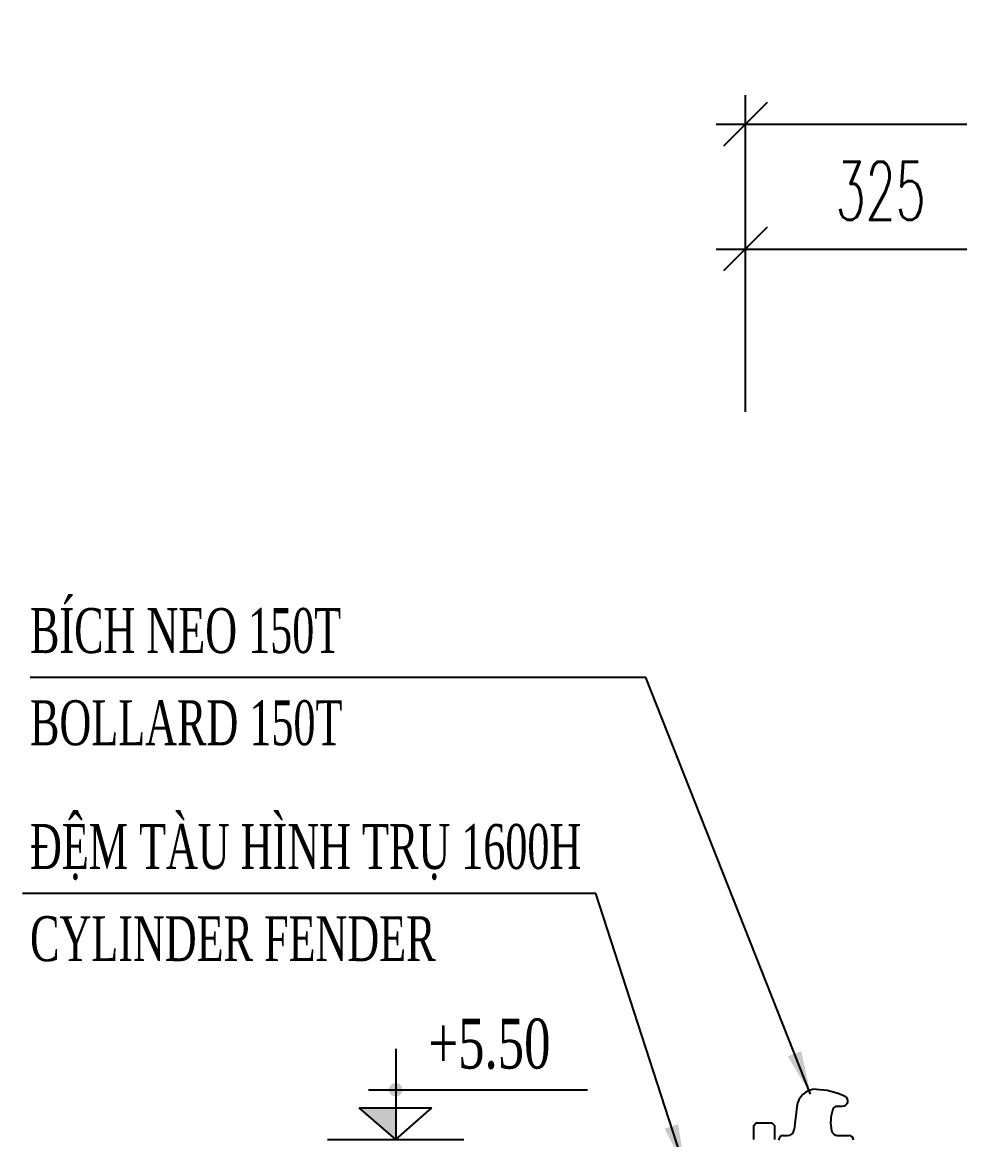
# Model space of a CAD drawing. Extents: x 9472 to 112692, y 46655 to 72187.
# Drawn here: x 68979 to 70106, y 69043 to 70387 of the extents above; entities that cross this region are included whole.
import ezdxf

# ---------------------------------------------------------------- set-up
doc = ezdxf.new("R2010")
doc.units = 0
doc.header["$LTSCALE"] = 10
doc.header["$MEASUREMENT"] = 0
doc.layers.get('0').update_dxf_attribs({"color": 6, "linetype": 'CONTINUOUS'})
for name, color, linetype in [('Kich thuoc', 2, 'CONTINUOUS'), ('Net tim', 6, 'CONTINUOUS'), ('Text', 4, 'CONTINUOUS')]:
    doc.layers.add(name, color=color, linetype=linetype)
doc.styles.add('Kichthuoc', font='romans.shx', dxfattribs={"width": 0.6})
doc.styles.get("Standard").update_dxf_attribs({"font": 'vntimeh.shx', "width": 0.65})
doc.dimstyles.new('Dim 350', dxfattribs={"dimscale": 350, "dimtxt": 0.2, "dimasz": 0.15, "dimexe": 0.1, "dimexo": 0.2, "dimgap": 0.1, "dimtad": 1, "dimdec": 0, "dimlfac": -1, "dimzin": 0, "dimdsep": 46, "dimtxsty": 'Kichthuoc', "dimblk": 'OBLIQUE', "dimcen": 0.1, "dimdle": 0.1, "dimclrd": 2, "dimclre": 2, "dimclrt": 4, "dimadec": 0, "dimazin": 0, "dimtfac": 1, "dimtdec": 0, "dimtix": 1, "dimtmove": 2, "dimatfit": 3, "dimfxl": 1, "dimtfill": 1, "dimtolj": 1, "dimtzin": 0, "dimarcsym": 0})
doc.dimstyles.new('Le 350', dxfattribs={"dimscale": 350, "dimtxt": 0.2, "dimasz": 0.15, "dimexe": 0.1, "dimexo": 0.2, "dimgap": 0.1, "dimtad": 1, "dimdec": 0, "dimzin": 0, "dimdsep": 46, "dimtxsty": 'Kichthuoc', "dimblk": 'ARCHTICK', "dimcen": 0, "dimdle": 0.1, "dimclrd": 2, "dimclre": 2, "dimclrt": 256, "dimadec": 0, "dimazin": 0, "dimtfac": 1, "dimtdec": 0, "dimtix": 1, "dimtmove": 2, "dimatfit": 3, "dimfxl": 1, "dimtolj": 1, "dimtzin": 0, "dimarcsym": 0})

# ---------------------------------------------------------------- blocks, each defined once
blk = doc.blocks.new('_Oblique')
at = {"color": 0, "linetype": 'ByBlock', "lineweight": -2}
blk.add_line((-0.5, -0.5), (0.5, 0.5), dxfattribs=at)
blk = doc.blocks.new('*D60')
at = {"layer": 'Kich thuoc', "color": 2, "lineweight": -2}
for p, q in [((69848.2, 69918.3), (69848.2, 70299)), ((74848.2, 69918.3), (74848.2, 70299)), ((69813.2, 70264), (74883.2, 70264))]:
    blk.add_line(p, q, dxfattribs=at)
at = {"layer": 'Kich thuoc', "color": 2, "lineweight": -2, "xscale": 52.5, "yscale": 52.5, "zscale": 52.5, "rotation": 180}
blk.add_blockref('_Oblique', (69848.2, 70264), dxfattribs=at)
at = {"layer": 'Kich thuoc', "color": 2, "lineweight": -2, "xscale": 52.5, "yscale": 52.5, "zscale": 52.5}
blk.add_blockref('_Oblique', (74848.2, 70264), dxfattribs=at)
at = {"layer": 'Kich thuoc', "color": 4, "insert": (72348.2, 70334), "char_height": 70, "attachment_point": 5, "style": 'Kichthuoc', "bg_fill": 3, "box_fill_scale": 1.25, "bg_fill_color": 9, "bg_fill_true_color": 13158600, "bg_fill_transparency": 623441}
blk.add_mtext('\\A1;5000', dxfattribs=at)
blk = doc.blocks.new('*D62')
at = {"layer": 'Kich thuoc', "color": 2, "lineweight": -2}
for p, q in [((69848.2, 69918.3), (69848.2, 70149)), ((70173.2, 69918.3), (70173.2, 70149)), ((69813.2, 70114), (70208.2, 70114))]:
    blk.add_line(p, q, dxfattribs=at)
at = {"layer": 'Kich thuoc', "color": 2, "lineweight": -2, "xscale": 52.5, "yscale": 52.5, "zscale": 52.5, "rotation": 180}
blk.add_blockref('_Oblique', (69848.2, 70114), dxfattribs=at)
at = {"layer": 'Kich thuoc', "color": 2, "lineweight": -2, "xscale": 52.5, "yscale": 52.5, "zscale": 52.5}
blk.add_blockref('_Oblique', (70173.2, 70114), dxfattribs=at)
at = {"layer": 'Kich thuoc', "color": 4, "insert": (70010.7, 70184), "char_height": 70, "attachment_point": 5, "style": 'Kichthuoc', "bg_fill": 3, "box_fill_scale": 1.25, "bg_fill_color": 9, "bg_fill_true_color": 13158600, "bg_fill_transparency": 11732736}
blk.add_mtext('\\A1;325', dxfattribs=at)
blk = doc.blocks.new('_ArchTick')
at = {"color": 0, "linetype": 'ByBlock', "const_width": 0.15}
blk.add_lwpolyline([(-0.5, -0.5), (0.5, 0.5)], dxfattribs=at)

msp = doc.modelspace()

# ---------------------------------------------------------------- hatches: boundary and pattern name
at = {"layer": 'Kich thuoc'}
h = msp.add_hatch(color=256, dxfattribs=at)
h.paths.add_polyline_path([(69427.9, 69081.6), (69384.2, 69081.6), (69427.9, 69043.4)])
h.paths.add_polyline_path([(69427.9, 69103.4), (69419.7, 69103.4, 0.414214), (69427.9, 69095.2)])
h.paths.add_polyline_path([(69427.9, 69111.6, 0.414214), (69419.7, 69103.4), (69427.9, 69103.4)])
h.paths.add_polyline_path([(69427.9, 69111.6), (69427.9, 69103.4), (69436.1, 69103.4, 0.414214)])
h.paths.add_polyline_path([(69436.1, 69103.4), (69427.9, 69103.4), (69427.9, 69095.2, 0.414214)])

# ---------------------------------------------------------------- linework, layer by layer
msp.add_lwpolyline([(69858.2, 69043.4), (69858.2, 69060.4), (69861.2, 69063.4), (69880.2, 69063.4), (69883.2, 69060.4), (69883.2, 69043.4)])
for p, q in [((69427.9, 69152.5), (69427.9, 69043.4)), ((69395.2, 69103.4), (69658.6, 69103.4)), ((69384.2, 69081.6), (69471.5, 69081.6)), ((69427.9, 69043.4), (69384.2, 69081.6)), ((69427.9, 69043.4), (69471.5, 69081.6)), ((69345.9, 69043.4), (69509.9, 69043.4))]:
    msp.add_line(p, q, dxfattribs=at)
at = {"layer": 'Net tim'}
for p, q in [((69909.9, 69083), (69906.9, 69055.5)), ((69893.7, 69048.4), (69899, 69048.4)), ((69958.7, 69048.4), (69973.1, 69048.4))]:
    msp.add_line(p, q, dxfattribs=at)
msp.add_lwpolyline([(69933.2, 69103.9, -0.11732), (69967.6, 69095.7, -0.789997), (69964.7, 69083.4), (69958.2, 69083.4, 0.315279), (69953.5, 69080.1, 0.1447), (69951.9, 69053.8, 0.349558), (69958.7, 69048.4)], format="xyb", dxfattribs=at)
for centre, radius, start, end in [((69933.2, 69080.5), 23.4, 90, 173.8114), ((69899, 69056.4), 8, 270, 353.8114), ((69893.7, 69042.9), 5.5, 90, 180), ((69972.7, 69042.9), 5.5, 0, 85.7344)]:
    msp.add_arc(centre, radius, start, end, dxfattribs=at)

# ---------------------------------------------------------------- texts
at = {"layer": 'Text'}
for s, height, width, p in [('bÝch neo 150t', 54, 0.65, (68988.4, 69628.4)), ('bollard 150t', 54, 0.65, (68988.4, 69517.6)), ('®Öm tµu h×nh trô 1600h', 54, 0.65, (68988.4, 69368.8)), ('cylinder fender', 54, 0.65, (68988.4, 69258)), ('+5.50', 60, 0.7, (69467.2, 69128.9))]:
    msp.add_text(s, height=height, dxfattribs=dict(at, width=width)).set_placement(p)

# ---------------------------------------------------------------- dimensions: what is measured, and where the dimension line sits
at = {"layer": 'Kich thuoc'}
dim = msp.add_linear_dim(base=(74848.2, 70264), p1=(69848.2, 69848.3), p2=(74848.2, 69848.3), dimstyle='Dim 350', dxfattribs=at)
dim.commit()
dim.dimension.update_dxf_attribs({"geometry": '*D60', "text_midpoint": (72348.2, 70334)})

# ---------------------------------------------------------------- leaders
for points in [[(69926.6, 69097.9), (69728.5, 69598.8), (68988.4, 69598.8)], [(69775.5, 69009.4), (69668.4, 69339.2), (68979.2, 69339.2)]]:
    msp.add_leader(points, dimstyle='Le 350', override={"dimtad": 0, "dimclrd": 256}, dxfattribs=at)

# ---------------------------------------------------------------- next in the draw order: dimensions: what is measured, and where the dimension line sits
dim = msp.add_linear_dim(base=(70173.2, 70114), p1=(69848.2, 69848.3), p2=(70173.2, 69848.3), dimstyle='Dim 350', dxfattribs=at)
dim.commit()
dim.dimension.update_dxf_attribs({"geometry": '*D62', "text_midpoint": (70010.7, 70184)})

doc.saveas('drawing.dxf')
